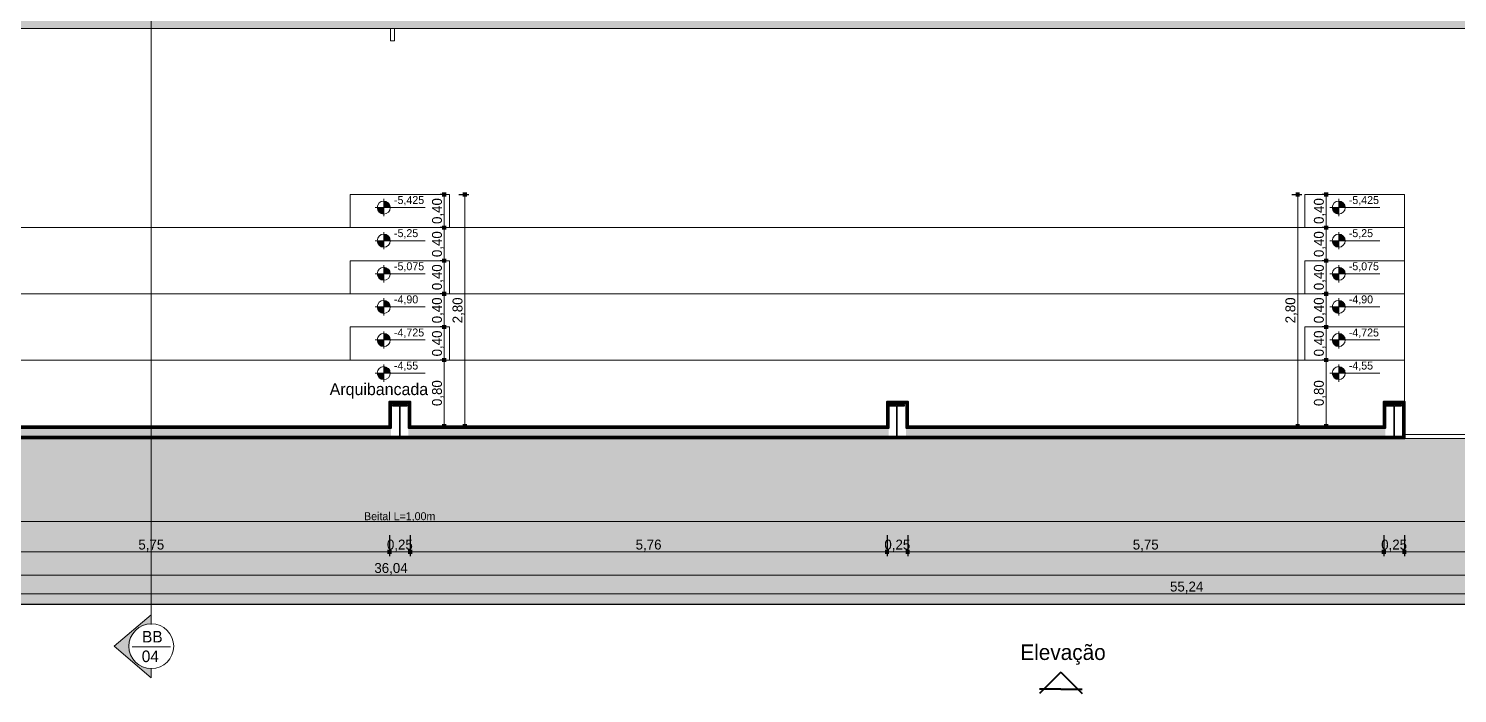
# Model space of a CAD drawing. Header units: millimetres. Extents: x 3006 to 6000, y 1661 to 3774.
# Drawn here: x 3731.64 to 3748.89, y 1856.98 to 1865.01 of the extents above; entities that cross this region are included whole.
import ezdxf

# ---------------------------------------------------------------- set-up
doc = ezdxf.new("R2010")
doc.units = ezdxf.units.MM
doc.header["$LTSCALE"] = 10
doc.linetypes.add('ACAD_ISO03W100', pattern=[30, 12, -18])
for name, color, linetype, lineweight in [('.10', 200, 'Continuous', 9), ('.10 ultra fina', 240, 'Continuous', 5), ('.15', 150, 'Continuous', 15), ('.20', 130, 'Continuous', 20), ('.25', 70, 'Continuous', 25), ('.40', 20, 'Continuous', 40), ('.40 Interno parede', 27, 'Continuous', 40), ('COTAS', 230, 'Continuous', 15), ('MARCAÇÕES', 230, 'Continuous', 15)]:
    doc.layers.add(name, color=color, linetype=linetype, lineweight=lineweight)
doc.layers.add('.20 hachura', color=185, linetype='Continuous')
doc.layers.add('Escrita', color=34, linetype='Continuous')
doc.styles.add('Texto Wilian', font='himalaya.ttf')
doc.dimstyles.new('Cota 1-75 Exter WMJ', dxfattribs={"dimtxt": 0.12, "dimasz": 0.05, "dimexe": 0.05, "dimexo": 0.1, "dimgap": 0.002, "dimtad": 1, "dimzin": 1, "dimtxsty": 'Texto Wilian', "dimblk": 'BOXFILLED', "dimcen": 2.5, "dimclrd": 230, "dimclre": 230, "dimclrt": 104, "dimazin": 0, "dimtfac": 1, "dimtix": 1, "dimtmove": 0, "dimatfit": 3, "dimfxl": 0.3, "dimfxlon": 1, "dimlwd": 20, "dimarcsym": 1})

# ---------------------------------------------------------------- blocks, each defined once
blk = doc.blocks.new('_BoxFilled')
at = {"color": 0, "linetype": 'ByBlock', "lineweight": -2}
blk.add_line((-0.5, 0), (-1, 0), dxfattribs=at)
at = {"color": 0, "linetype": 'ByBlock'}
blk.add_solid([(-0.5, 0.5), (0.5, 0.5), (-0.5, -0.5), (0.5, -0.5)], dxfattribs=at)
blk = doc.blocks.new('*D301')
at = {"layer": 'COTAS', "color": 230, "lineweight": -2, "transparency": 16777216}
for p, q in [((3717.996, 1858.483), (3717.996, 1858.133)), ((3773.238, 1858.483), (3773.238, 1858.133))]:
    blk.add_line(p, q, dxfattribs=at)
at = {"layer": 'COTAS', "color": 230, "linetype": 'Continuous', "lineweight": 20, "transparency": 16777216}
blk.add_line((3773.188, 1858.183), (3718.046, 1858.183), dxfattribs=at)
at = {"layer": 'Defpoints', "color": 0, "transparency": 16777216}
for p in [(3773.238, 1868.813), (3717.996, 1859.608), (3717.996, 1858.183)]:
    blk.add_point(p, dxfattribs=at)
at = {"layer": 'COTAS', "color": 230, "lineweight": 20, "transparency": 16777216, "xscale": 0.05, "yscale": 0.05, "zscale": 0.05, "rotation": 180}
blk.add_blockref('_BoxFilled', (3717.996, 1858.183), dxfattribs=at)
at = {"layer": 'COTAS', "color": 230, "lineweight": 20, "transparency": 16777216, "xscale": 0.05, "yscale": 0.05, "zscale": 0.05}
blk.add_blockref('_BoxFilled', (3773.238, 1858.183), dxfattribs=at)
at = {"layer": 'COTAS', "color": 104, "transparency": 16777216, "insert": (3745.617, 1858.26), "char_height": 0.12, "attachment_point": 5, "style": 'Texto Wilian'}
blk.add_mtext('55,24', dxfattribs=at)
blk = doc.blocks.new('ststrsrtsrt')
at = {"layer": '.10 ultra fina', "color": 240, "lineweight": 5}
for p, q in [((3719.346, 1899.232), (3747.446, 1899.232)), ((3733.371, 1899.232), (3719.346, 1899.232)), ((3733.371, 1899.082), (3733.371, 1899.232)), ((3733.421, 1899.082), (3733.421, 1899.232)), ((3747.446, 1899.232), (3733.421, 1899.232)), ((3733.421, 1899.082), (3733.371, 1899.082))]:
    blk.add_line(p, q, dxfattribs=at)
blk = doc.blocks.new('srerrrrr')
at = {"layer": '.25', "lineweight": 25, "true_color": 0xa1a687}
h = blk.add_hatch(color=253, dxfattribs=at)
h.dxf.hatch_style = 1
h.paths.add_polyline_path([(3710.288, 1918.25), (3710.109, 1918.25), (3710.109, 1918.236), (3710.194, 1918.236), (3710.194, 1917.855), (3710.109, 1917.855), (3710.109, 1917.84), (3710.288, 1917.84), (3710.288, 1917.855), (3710.203, 1917.855), (3710.203, 1918.236), (3710.288, 1918.236)])
at = {"layer": '.25', "color": 253, "lineweight": 25, "true_color": 0xa1a687}
for p, q in [((3710.109, 1918.236), (3710.109, 1918.25)), ((3710.109, 1918.25), (3710.288, 1918.25)), ((3710.194, 1918.236), (3710.109, 1918.236)), ((3710.194, 1917.855), (3710.194, 1918.236)), ((3710.288, 1918.236), (3710.203, 1918.236)), ((3710.203, 1918.236), (3710.203, 1917.855)), ((3710.288, 1918.25), (3710.288, 1918.236)), ((3710.109, 1917.84), (3710.109, 1917.855)), ((3710.109, 1917.855), (3710.194, 1917.855)), ((3710.288, 1917.84), (3710.109, 1917.84)), ((3710.203, 1917.855), (3710.288, 1917.855)), ((3710.288, 1917.855), (3710.288, 1917.84))]:
    blk.add_line(p, q, dxfattribs=at)
blk = doc.blocks.new('*D408')
at = {"layer": 'COTAS', "color": 230, "lineweight": -2, "transparency": 16777216}
for p, q in [((3748.245, 1858.89), (3748.245, 1858.64)), ((3754.031, 1858.89), (3754.031, 1858.64))]:
    blk.add_line(p, q, dxfattribs=at)
at = {"layer": 'COTAS', "color": 230, "lineweight": 20, "transparency": 16777216}
blk.add_line((3753.981, 1858.69), (3748.295, 1858.69), dxfattribs=at)
at = {"layer": 'Defpoints', "color": 0, "transparency": 16777216}
for p in [(3748.245, 1859.908), (3754.031, 1859.608), (3748.245, 1858.69)]:
    blk.add_point(p, dxfattribs=at)
at = {"layer": 'COTAS', "color": 230, "lineweight": 20, "transparency": 16777216, "xscale": 0.05, "yscale": 0.05, "zscale": 0.05, "rotation": 180}
blk.add_blockref('_BoxFilled', (3748.245, 1858.69), dxfattribs=at)
at = {"layer": 'COTAS', "color": 230, "lineweight": 20, "transparency": 16777216, "xscale": 0.05, "yscale": 0.05, "zscale": 0.05}
blk.add_blockref('_BoxFilled', (3754.031, 1858.69), dxfattribs=at)
at = {"layer": 'COTAS', "color": 104, "transparency": 16777216, "insert": (3751.138, 1858.767), "char_height": 0.12, "attachment_point": 5, "style": 'Texto Wilian'}
blk.add_mtext('5,79', dxfattribs=at)
blk = doc.blocks.new('*D409')
at = {"layer": 'COTAS', "color": 230, "lineweight": -2, "transparency": 16777216}
for p, q in [((3747.996, 1858.89), (3747.996, 1858.64)), ((3748.245, 1858.89), (3748.245, 1858.64))]:
    blk.add_line(p, q, dxfattribs=at)
at = {"layer": 'COTAS', "color": 230, "lineweight": 20, "transparency": 16777216}
for p, q in [((3747.946, 1858.69), (3747.896, 1858.69)), ((3748.245, 1858.69), (3747.996, 1858.69)), ((3748.295, 1858.69), (3748.345, 1858.69))]:
    blk.add_line(p, q, dxfattribs=at)
at = {"layer": 'Defpoints', "color": 0, "transparency": 16777216}
for p in [(3747.996, 1860.058), (3748.245, 1859.908), (3747.996, 1858.69)]:
    blk.add_point(p, dxfattribs=at)
at = {"layer": 'COTAS', "color": 230, "lineweight": 20, "transparency": 16777216, "xscale": 0.05, "yscale": 0.05, "zscale": 0.05}
blk.add_blockref('_BoxFilled', (3747.996, 1858.69), dxfattribs=at)
at = {"layer": 'COTAS', "color": 230, "lineweight": 20, "transparency": 16777216, "xscale": 0.05, "yscale": 0.05, "zscale": 0.05, "rotation": 180}
blk.add_blockref('_BoxFilled', (3748.245, 1858.69), dxfattribs=at)
at = {"layer": 'COTAS', "color": 104, "transparency": 16777216, "insert": (3748.121, 1858.767), "char_height": 0.12, "attachment_point": 5, "style": 'Texto Wilian'}
blk.add_mtext('0,25', dxfattribs=at)
blk = doc.blocks.new('*D410')
at = {"layer": 'COTAS', "color": 230, "lineweight": -2, "transparency": 16777216}
for p, q in [((3742.25, 1858.89), (3742.25, 1858.64)), ((3747.996, 1858.89), (3747.996, 1858.64))]:
    blk.add_line(p, q, dxfattribs=at)
at = {"layer": 'COTAS', "color": 230, "lineweight": 20, "transparency": 16777216}
blk.add_line((3747.946, 1858.69), (3742.3, 1858.69), dxfattribs=at)
at = {"layer": 'Defpoints', "color": 0, "transparency": 16777216}
for p in [(3742.25, 1860.058), (3747.996, 1860.058), (3742.25, 1858.69)]:
    blk.add_point(p, dxfattribs=at)
at = {"layer": 'COTAS', "color": 230, "lineweight": 20, "transparency": 16777216, "xscale": 0.05, "yscale": 0.05, "zscale": 0.05, "rotation": 180}
blk.add_blockref('_BoxFilled', (3742.25, 1858.69), dxfattribs=at)
at = {"layer": 'COTAS', "color": 230, "lineweight": 20, "transparency": 16777216, "xscale": 0.05, "yscale": 0.05, "zscale": 0.05}
blk.add_blockref('_BoxFilled', (3747.996, 1858.69), dxfattribs=at)
at = {"layer": 'COTAS', "color": 104, "transparency": 16777216, "insert": (3745.123, 1858.767), "char_height": 0.12, "attachment_point": 5, "style": 'Texto Wilian'}
blk.add_mtext('5,75', dxfattribs=at)
blk = doc.blocks.new('*D411')
at = {"layer": 'COTAS', "color": 230, "lineweight": -2, "transparency": 16777216}
for p, q in [((3742.001, 1858.89), (3742.001, 1858.64)), ((3742.25, 1858.89), (3742.25, 1858.64))]:
    blk.add_line(p, q, dxfattribs=at)
at = {"layer": 'COTAS', "color": 230, "lineweight": 20, "transparency": 16777216}
for p, q in [((3741.951, 1858.69), (3741.901, 1858.69)), ((3742.25, 1858.69), (3742.001, 1858.69)), ((3742.3, 1858.69), (3742.35, 1858.69))]:
    blk.add_line(p, q, dxfattribs=at)
at = {"layer": 'Defpoints', "color": 0, "transparency": 16777216}
for p in [(3742.001, 1860.058), (3742.25, 1860.058), (3742.001, 1858.69)]:
    blk.add_point(p, dxfattribs=at)
at = {"layer": 'COTAS', "color": 230, "lineweight": 20, "transparency": 16777216, "xscale": 0.05, "yscale": 0.05, "zscale": 0.05}
blk.add_blockref('_BoxFilled', (3742.001, 1858.69), dxfattribs=at)
at = {"layer": 'COTAS', "color": 230, "lineweight": 20, "transparency": 16777216, "xscale": 0.05, "yscale": 0.05, "zscale": 0.05, "rotation": 180}
blk.add_blockref('_BoxFilled', (3742.25, 1858.69), dxfattribs=at)
at = {"layer": 'COTAS', "color": 104, "transparency": 16777216, "insert": (3742.125, 1858.767), "char_height": 0.12, "attachment_point": 5, "style": 'Texto Wilian'}
blk.add_mtext('0,25', dxfattribs=at)
blk = doc.blocks.new('*D412')
at = {"layer": 'COTAS', "color": 230, "lineweight": -2, "transparency": 16777216}
for p, q in [((3736.245, 1858.89), (3736.245, 1858.64)), ((3742.001, 1858.89), (3742.001, 1858.64))]:
    blk.add_line(p, q, dxfattribs=at)
at = {"layer": 'COTAS', "color": 230, "lineweight": 20, "transparency": 16777216}
blk.add_line((3741.951, 1858.69), (3736.295, 1858.69), dxfattribs=at)
at = {"layer": 'Defpoints', "color": 0, "transparency": 16777216}
for p in [(3736.245, 1860.058), (3742.001, 1860.058), (3736.245, 1858.69)]:
    blk.add_point(p, dxfattribs=at)
at = {"layer": 'COTAS', "color": 230, "lineweight": 20, "transparency": 16777216, "xscale": 0.05, "yscale": 0.05, "zscale": 0.05, "rotation": 180}
blk.add_blockref('_BoxFilled', (3736.245, 1858.69), dxfattribs=at)
at = {"layer": 'COTAS', "color": 230, "lineweight": 20, "transparency": 16777216, "xscale": 0.05, "yscale": 0.05, "zscale": 0.05}
blk.add_blockref('_BoxFilled', (3742.001, 1858.69), dxfattribs=at)
at = {"layer": 'COTAS', "color": 104, "transparency": 16777216, "insert": (3739.123, 1858.767), "char_height": 0.12, "attachment_point": 5, "style": 'Texto Wilian'}
blk.add_mtext('5,76', dxfattribs=at)
blk = doc.blocks.new('*D413')
at = {"layer": 'COTAS', "color": 230, "lineweight": -2, "transparency": 16777216}
for p, q in [((3735.996, 1858.89), (3735.996, 1858.64)), ((3736.245, 1858.89), (3736.245, 1858.64))]:
    blk.add_line(p, q, dxfattribs=at)
at = {"layer": 'COTAS', "color": 230, "lineweight": 20, "transparency": 16777216}
for p, q in [((3735.946, 1858.69), (3735.896, 1858.69)), ((3736.245, 1858.69), (3735.996, 1858.69)), ((3736.295, 1858.69), (3736.345, 1858.69))]:
    blk.add_line(p, q, dxfattribs=at)
at = {"layer": 'Defpoints', "color": 0, "transparency": 16777216}
for p in [(3735.996, 1860.058), (3736.245, 1860.058), (3735.996, 1858.69)]:
    blk.add_point(p, dxfattribs=at)
at = {"layer": 'COTAS', "color": 230, "lineweight": 20, "transparency": 16777216, "xscale": 0.05, "yscale": 0.05, "zscale": 0.05}
blk.add_blockref('_BoxFilled', (3735.996, 1858.69), dxfattribs=at)
at = {"layer": 'COTAS', "color": 230, "lineweight": 20, "transparency": 16777216, "xscale": 0.05, "yscale": 0.05, "zscale": 0.05, "rotation": 180}
blk.add_blockref('_BoxFilled', (3736.245, 1858.69), dxfattribs=at)
at = {"layer": 'COTAS', "color": 104, "transparency": 16777216, "insert": (3736.121, 1858.767), "char_height": 0.12, "attachment_point": 5, "style": 'Texto Wilian'}
blk.add_mtext('0,25', dxfattribs=at)
blk = doc.blocks.new('*D414')
at = {"layer": 'COTAS', "color": 230, "lineweight": -2, "transparency": 16777216}
for p, q in [((3730.245, 1858.89), (3730.245, 1858.64)), ((3735.996, 1858.89), (3735.996, 1858.64))]:
    blk.add_line(p, q, dxfattribs=at)
at = {"layer": 'COTAS', "color": 230, "lineweight": 20, "transparency": 16777216}
blk.add_line((3735.946, 1858.69), (3730.295, 1858.69), dxfattribs=at)
at = {"layer": 'Defpoints', "color": 0, "transparency": 16777216}
for p in [(3730.245, 1860.058), (3735.996, 1860.058), (3730.245, 1858.69)]:
    blk.add_point(p, dxfattribs=at)
at = {"layer": 'COTAS', "color": 230, "lineweight": 20, "transparency": 16777216, "xscale": 0.05, "yscale": 0.05, "zscale": 0.05, "rotation": 180}
blk.add_blockref('_BoxFilled', (3730.245, 1858.69), dxfattribs=at)
at = {"layer": 'COTAS', "color": 230, "lineweight": 20, "transparency": 16777216, "xscale": 0.05, "yscale": 0.05, "zscale": 0.05}
blk.add_blockref('_BoxFilled', (3735.996, 1858.69), dxfattribs=at)
at = {"layer": 'COTAS', "color": 104, "transparency": 16777216, "insert": (3733.121, 1858.767), "char_height": 0.12, "attachment_point": 5, "style": 'Texto Wilian'}
blk.add_mtext('5,75', dxfattribs=at)
blk = doc.blocks.new('*D420')
at = {"layer": 'COTAS', "color": 230, "lineweight": -2, "transparency": 16777216}
for p, q in [((3717.996, 1858.607), (3717.996, 1858.357)), ((3754.031, 1858.607), (3754.031, 1858.357))]:
    blk.add_line(p, q, dxfattribs=at)
at = {"layer": 'COTAS', "color": 230, "lineweight": 20, "transparency": 16777216}
blk.add_line((3753.981, 1858.407), (3718.046, 1858.407), dxfattribs=at)
at = {"layer": 'Defpoints', "color": 0, "transparency": 16777216}
for p in [(3717.996, 1859.608), (3754.031, 1859.608), (3717.996, 1858.407)]:
    blk.add_point(p, dxfattribs=at)
at = {"layer": 'COTAS', "color": 230, "lineweight": 20, "transparency": 16777216, "xscale": 0.05, "yscale": 0.05, "zscale": 0.05, "rotation": 180}
blk.add_blockref('_BoxFilled', (3717.996, 1858.407), dxfattribs=at)
at = {"layer": 'COTAS', "color": 230, "lineweight": 20, "transparency": 16777216, "xscale": 0.05, "yscale": 0.05, "zscale": 0.05}
blk.add_blockref('_BoxFilled', (3754.031, 1858.407), dxfattribs=at)
at = {"layer": 'COTAS', "color": 104, "transparency": 16777216, "insert": (3736.014, 1858.484), "char_height": 0.12, "attachment_point": 5, "style": 'Texto Wilian'}
blk.add_mtext('36,04', dxfattribs=at)
blk = doc.blocks.new('*D433')
at = {"layer": 'COTAS', "color": 230, "lineweight": -2, "transparency": 16777216}
for p, q in [((3736.656, 1863.008), (3736.606, 1863.008)), ((3736.656, 1862.608), (3736.606, 1862.608))]:
    blk.add_line(p, q, dxfattribs=at)
at = {"layer": 'COTAS', "color": 230, "lineweight": 20, "transparency": 16777216}
blk.add_line((3736.656, 1862.958), (3736.656, 1862.658), dxfattribs=at)
at = {"layer": 'Defpoints', "color": 0, "transparency": 16777216}
for p in [(3736.734, 1863.008), (3736.656, 1862.608), (3736.734, 1862.608)]:
    blk.add_point(p, dxfattribs=at)
at = {"layer": 'COTAS', "color": 230, "lineweight": 20, "transparency": 16777216, "xscale": 0.05, "yscale": 0.05, "zscale": 0.05}
for p, rotation in [((3736.656, 1863.008), 90), ((3736.656, 1862.608), 270)]:
    blk.add_blockref('_BoxFilled', p, dxfattribs=dict(at, rotation=rotation))
at = {"layer": 'COTAS', "color": 104, "transparency": 16777216, "insert": (3736.58, 1862.808), "char_height": 0.12, "attachment_point": 5, "rotation": 90, "style": 'Texto Wilian'}
blk.add_mtext('0,40', dxfattribs=at)
blk = doc.blocks.new('*D434')
at = {"layer": 'COTAS', "color": 230, "lineweight": -2, "transparency": 16777216}
for p, q in [((3736.656, 1862.608), (3736.606, 1862.608)), ((3736.656, 1862.208), (3736.606, 1862.208))]:
    blk.add_line(p, q, dxfattribs=at)
at = {"layer": 'COTAS', "color": 230, "lineweight": 20, "transparency": 16777216}
blk.add_line((3736.656, 1862.558), (3736.656, 1862.258), dxfattribs=at)
at = {"layer": 'Defpoints', "color": 0, "transparency": 16777216}
for p in [(3736.734, 1862.608), (3736.656, 1862.208), (3736.734, 1862.208)]:
    blk.add_point(p, dxfattribs=at)
at = {"layer": 'COTAS', "color": 230, "lineweight": 20, "transparency": 16777216, "xscale": 0.05, "yscale": 0.05, "zscale": 0.05}
for p, rotation in [((3736.656, 1862.608), 90), ((3736.656, 1862.208), 270)]:
    blk.add_blockref('_BoxFilled', p, dxfattribs=dict(at, rotation=rotation))
at = {"layer": 'COTAS', "color": 104, "transparency": 16777216, "insert": (3736.58, 1862.408), "char_height": 0.12, "attachment_point": 5, "rotation": 90, "style": 'Texto Wilian'}
blk.add_mtext('0,40', dxfattribs=at)
blk = doc.blocks.new('*D435')
at = {"layer": 'COTAS', "color": 230, "lineweight": -2, "transparency": 16777216}
for p, q in [((3736.656, 1862.208), (3736.606, 1862.208)), ((3736.656, 1861.808), (3736.606, 1861.808))]:
    blk.add_line(p, q, dxfattribs=at)
at = {"layer": 'COTAS', "color": 230, "lineweight": 20, "transparency": 16777216}
blk.add_line((3736.656, 1862.158), (3736.656, 1861.858), dxfattribs=at)
at = {"layer": 'Defpoints', "color": 0, "transparency": 16777216}
for p in [(3736.734, 1862.208), (3736.656, 1861.808), (3736.734, 1861.808)]:
    blk.add_point(p, dxfattribs=at)
at = {"layer": 'COTAS', "color": 230, "lineweight": 20, "transparency": 16777216, "xscale": 0.05, "yscale": 0.05, "zscale": 0.05}
for p, rotation in [((3736.656, 1862.208), 90), ((3736.656, 1861.808), 270)]:
    blk.add_blockref('_BoxFilled', p, dxfattribs=dict(at, rotation=rotation))
at = {"layer": 'COTAS', "color": 104, "transparency": 16777216, "insert": (3736.58, 1862.008), "char_height": 0.12, "attachment_point": 5, "rotation": 90, "style": 'Texto Wilian'}
blk.add_mtext('0,40', dxfattribs=at)
blk = doc.blocks.new('*D436')
at = {"layer": 'COTAS', "color": 230, "lineweight": -2, "transparency": 16777216}
for p, q in [((3736.656, 1861.808), (3736.606, 1861.808)), ((3736.656, 1861.408), (3736.606, 1861.408))]:
    blk.add_line(p, q, dxfattribs=at)
at = {"layer": 'COTAS', "color": 230, "lineweight": 20, "transparency": 16777216}
blk.add_line((3736.656, 1861.758), (3736.656, 1861.458), dxfattribs=at)
at = {"layer": 'Defpoints', "color": 0, "transparency": 16777216}
for p in [(3736.734, 1861.808), (3736.656, 1861.408), (3736.734, 1861.408)]:
    blk.add_point(p, dxfattribs=at)
at = {"layer": 'COTAS', "color": 230, "lineweight": 20, "transparency": 16777216, "xscale": 0.05, "yscale": 0.05, "zscale": 0.05}
for p, rotation in [((3736.656, 1861.808), 90), ((3736.656, 1861.408), 270)]:
    blk.add_blockref('_BoxFilled', p, dxfattribs=dict(at, rotation=rotation))
at = {"layer": 'COTAS', "color": 104, "transparency": 16777216, "insert": (3736.58, 1861.608), "char_height": 0.12, "attachment_point": 5, "rotation": 90, "style": 'Texto Wilian'}
blk.add_mtext('0,40', dxfattribs=at)
blk = doc.blocks.new('*D437')
at = {"layer": 'COTAS', "color": 230, "lineweight": -2, "transparency": 16777216}
for p, q in [((3736.656, 1861.408), (3736.606, 1861.408)), ((3736.656, 1861.008), (3736.606, 1861.008))]:
    blk.add_line(p, q, dxfattribs=at)
at = {"layer": 'COTAS', "color": 230, "lineweight": 20, "transparency": 16777216}
blk.add_line((3736.656, 1861.358), (3736.656, 1861.058), dxfattribs=at)
at = {"layer": 'Defpoints', "color": 0, "transparency": 16777216}
for p in [(3736.734, 1861.408), (3736.656, 1861.008), (3736.734, 1861.008)]:
    blk.add_point(p, dxfattribs=at)
at = {"layer": 'COTAS', "color": 230, "lineweight": 20, "transparency": 16777216, "xscale": 0.05, "yscale": 0.05, "zscale": 0.05}
for p, rotation in [((3736.656, 1861.408), 90), ((3736.656, 1861.008), 270)]:
    blk.add_blockref('_BoxFilled', p, dxfattribs=dict(at, rotation=rotation))
at = {"layer": 'COTAS', "color": 104, "transparency": 16777216, "insert": (3736.58, 1861.208), "char_height": 0.12, "attachment_point": 5, "rotation": 90, "style": 'Texto Wilian'}
blk.add_mtext('0,40', dxfattribs=at)
blk = doc.blocks.new('*D438')
at = {"layer": 'COTAS', "color": 230, "lineweight": -2, "transparency": 16777216}
for p, q in [((3736.656, 1861.008), (3736.606, 1861.008)), ((3736.656, 1860.208), (3736.706, 1860.208))]:
    blk.add_line(p, q, dxfattribs=at)
at = {"layer": 'COTAS', "color": 230, "lineweight": 20, "transparency": 16777216}
blk.add_line((3736.656, 1860.958), (3736.656, 1860.258), dxfattribs=at)
at = {"layer": 'Defpoints', "color": 0, "transparency": 16777216}
for p in [(3736.734, 1861.008), (3736.656, 1860.208), (3736.656, 1860.208)]:
    blk.add_point(p, dxfattribs=at)
at = {"layer": 'COTAS', "color": 230, "lineweight": 20, "transparency": 16777216, "xscale": 0.05, "yscale": 0.05, "zscale": 0.05}
for p, rotation in [((3736.656, 1861.008), 90), ((3736.656, 1860.208), 270)]:
    blk.add_blockref('_BoxFilled', p, dxfattribs=dict(at, rotation=rotation))
at = {"layer": 'COTAS', "color": 104, "transparency": 16777216, "insert": (3736.58, 1860.608), "char_height": 0.12, "attachment_point": 5, "rotation": 90, "style": 'Texto Wilian'}
blk.add_mtext('0,80', dxfattribs=at)
blk = doc.blocks.new('*D432')
at = {"layer": 'COTAS', "color": 230, "lineweight": -2, "transparency": 16777216}
for p, q in [((3736.834, 1863.008), (3736.955, 1863.008)), ((3736.834, 1860.208), (3736.955, 1860.208))]:
    blk.add_line(p, q, dxfattribs=at)
at = {"layer": 'COTAS', "color": 230, "lineweight": 20, "transparency": 16777216}
blk.add_line((3736.905, 1862.958), (3736.905, 1860.258), dxfattribs=at)
at = {"layer": 'Defpoints', "color": 0, "transparency": 16777216}
for p in [(3736.734, 1863.008), (3736.734, 1860.208), (3736.905, 1860.208)]:
    blk.add_point(p, dxfattribs=at)
at = {"layer": 'COTAS', "color": 230, "lineweight": 20, "transparency": 16777216, "xscale": 0.05, "yscale": 0.05, "zscale": 0.05}
for p, rotation in [((3736.905, 1863.008), 90), ((3736.905, 1860.208), 270)]:
    blk.add_blockref('_BoxFilled', p, dxfattribs=dict(at, rotation=rotation))
at = {"layer": 'COTAS', "color": 104, "transparency": 16777216, "insert": (3736.828, 1861.608), "char_height": 0.12, "attachment_point": 5, "rotation": 90, "style": 'Texto Wilian'}
blk.add_mtext('2,80', dxfattribs=at)
blk = doc.blocks.new('*D440')
at = {"layer": 'COTAS', "color": 230, "lineweight": -2, "transparency": 16777216}
for p, q in [((3747.301, 1863.008), (3747.251, 1863.008)), ((3747.301, 1862.608), (3747.251, 1862.608))]:
    blk.add_line(p, q, dxfattribs=at)
at = {"layer": 'COTAS', "color": 230, "lineweight": 20, "transparency": 16777216}
blk.add_line((3747.301, 1862.958), (3747.301, 1862.658), dxfattribs=at)
at = {"layer": 'Defpoints', "color": 0, "transparency": 16777216}
for p in [(3747.378, 1863.008), (3747.301, 1862.608), (3747.378, 1862.608)]:
    blk.add_point(p, dxfattribs=at)
at = {"layer": 'COTAS', "color": 230, "lineweight": 20, "transparency": 16777216, "xscale": 0.05, "yscale": 0.05, "zscale": 0.05}
for p, rotation in [((3747.301, 1863.008), 90), ((3747.301, 1862.608), 270)]:
    blk.add_blockref('_BoxFilled', p, dxfattribs=dict(at, rotation=rotation))
at = {"layer": 'COTAS', "color": 104, "transparency": 16777216, "insert": (3747.224, 1862.808), "char_height": 0.12, "attachment_point": 5, "rotation": 90, "style": 'Texto Wilian'}
blk.add_mtext('0,40', dxfattribs=at)
blk = doc.blocks.new('*D441')
at = {"layer": 'COTAS', "color": 230, "lineweight": -2, "transparency": 16777216}
for p, q in [((3747.301, 1862.608), (3747.251, 1862.608)), ((3747.301, 1862.208), (3747.251, 1862.208))]:
    blk.add_line(p, q, dxfattribs=at)
at = {"layer": 'COTAS', "color": 230, "lineweight": 20, "transparency": 16777216}
blk.add_line((3747.301, 1862.558), (3747.301, 1862.258), dxfattribs=at)
at = {"layer": 'Defpoints', "color": 0, "transparency": 16777216}
for p in [(3747.378, 1862.608), (3747.301, 1862.208), (3747.378, 1862.208)]:
    blk.add_point(p, dxfattribs=at)
at = {"layer": 'COTAS', "color": 230, "lineweight": 20, "transparency": 16777216, "xscale": 0.05, "yscale": 0.05, "zscale": 0.05}
for p, rotation in [((3747.301, 1862.608), 90), ((3747.301, 1862.208), 270)]:
    blk.add_blockref('_BoxFilled', p, dxfattribs=dict(at, rotation=rotation))
at = {"layer": 'COTAS', "color": 104, "transparency": 16777216, "insert": (3747.224, 1862.408), "char_height": 0.12, "attachment_point": 5, "rotation": 90, "style": 'Texto Wilian'}
blk.add_mtext('0,40', dxfattribs=at)
blk = doc.blocks.new('*D442')
at = {"layer": 'COTAS', "color": 230, "lineweight": -2, "transparency": 16777216}
for p, q in [((3747.301, 1862.208), (3747.251, 1862.208)), ((3747.301, 1861.808), (3747.251, 1861.808))]:
    blk.add_line(p, q, dxfattribs=at)
at = {"layer": 'COTAS', "color": 230, "lineweight": 20, "transparency": 16777216}
blk.add_line((3747.301, 1862.158), (3747.301, 1861.858), dxfattribs=at)
at = {"layer": 'Defpoints', "color": 0, "transparency": 16777216}
for p in [(3747.378, 1862.208), (3747.301, 1861.808), (3747.378, 1861.808)]:
    blk.add_point(p, dxfattribs=at)
at = {"layer": 'COTAS', "color": 230, "lineweight": 20, "transparency": 16777216, "xscale": 0.05, "yscale": 0.05, "zscale": 0.05}
for p, rotation in [((3747.301, 1862.208), 90), ((3747.301, 1861.808), 270)]:
    blk.add_blockref('_BoxFilled', p, dxfattribs=dict(at, rotation=rotation))
at = {"layer": 'COTAS', "color": 104, "transparency": 16777216, "insert": (3747.224, 1862.008), "char_height": 0.12, "attachment_point": 5, "rotation": 90, "style": 'Texto Wilian'}
blk.add_mtext('0,40', dxfattribs=at)
blk = doc.blocks.new('*D443')
at = {"layer": 'COTAS', "color": 230, "lineweight": -2, "transparency": 16777216}
for p, q in [((3747.301, 1861.808), (3747.251, 1861.808)), ((3747.301, 1861.408), (3747.251, 1861.408))]:
    blk.add_line(p, q, dxfattribs=at)
at = {"layer": 'COTAS', "color": 230, "lineweight": 20, "transparency": 16777216}
blk.add_line((3747.301, 1861.758), (3747.301, 1861.458), dxfattribs=at)
at = {"layer": 'Defpoints', "color": 0, "transparency": 16777216}
for p in [(3747.378, 1861.808), (3747.301, 1861.408), (3747.378, 1861.408)]:
    blk.add_point(p, dxfattribs=at)
at = {"layer": 'COTAS', "color": 230, "lineweight": 20, "transparency": 16777216, "xscale": 0.05, "yscale": 0.05, "zscale": 0.05}
for p, rotation in [((3747.301, 1861.808), 90), ((3747.301, 1861.408), 270)]:
    blk.add_blockref('_BoxFilled', p, dxfattribs=dict(at, rotation=rotation))
at = {"layer": 'COTAS', "color": 104, "transparency": 16777216, "insert": (3747.224, 1861.608), "char_height": 0.12, "attachment_point": 5, "rotation": 90, "style": 'Texto Wilian'}
blk.add_mtext('0,40', dxfattribs=at)
blk = doc.blocks.new('*D444')
at = {"layer": 'COTAS', "color": 230, "lineweight": -2, "transparency": 16777216}
for p, q in [((3747.301, 1861.408), (3747.251, 1861.408)), ((3747.301, 1861.008), (3747.251, 1861.008))]:
    blk.add_line(p, q, dxfattribs=at)
at = {"layer": 'COTAS', "color": 230, "lineweight": 20, "transparency": 16777216}
blk.add_line((3747.301, 1861.358), (3747.301, 1861.058), dxfattribs=at)
at = {"layer": 'Defpoints', "color": 0, "transparency": 16777216}
for p in [(3747.378, 1861.408), (3747.301, 1861.008), (3747.378, 1861.008)]:
    blk.add_point(p, dxfattribs=at)
at = {"layer": 'COTAS', "color": 230, "lineweight": 20, "transparency": 16777216, "xscale": 0.05, "yscale": 0.05, "zscale": 0.05}
for p, rotation in [((3747.301, 1861.408), 90), ((3747.301, 1861.008), 270)]:
    blk.add_blockref('_BoxFilled', p, dxfattribs=dict(at, rotation=rotation))
at = {"layer": 'COTAS', "color": 104, "transparency": 16777216, "insert": (3747.224, 1861.208), "char_height": 0.12, "attachment_point": 5, "rotation": 90, "style": 'Texto Wilian'}
blk.add_mtext('0,40', dxfattribs=at)
blk = doc.blocks.new('*D445')
at = {"layer": 'COTAS', "color": 230, "lineweight": -2, "transparency": 16777216}
for p, q in [((3747.301, 1861.008), (3747.251, 1861.008)), ((3747.301, 1860.208), (3747.351, 1860.208))]:
    blk.add_line(p, q, dxfattribs=at)
at = {"layer": 'COTAS', "color": 230, "lineweight": 20, "transparency": 16777216}
blk.add_line((3747.301, 1860.958), (3747.301, 1860.258), dxfattribs=at)
at = {"layer": 'Defpoints', "color": 0, "transparency": 16777216}
for p in [(3747.378, 1861.008), (3747.301, 1860.208), (3747.301, 1860.208)]:
    blk.add_point(p, dxfattribs=at)
at = {"layer": 'COTAS', "color": 230, "lineweight": 20, "transparency": 16777216, "xscale": 0.05, "yscale": 0.05, "zscale": 0.05}
for p, rotation in [((3747.301, 1861.008), 90), ((3747.301, 1860.208), 270)]:
    blk.add_blockref('_BoxFilled', p, dxfattribs=dict(at, rotation=rotation))
at = {"layer": 'COTAS', "color": 104, "transparency": 16777216, "insert": (3747.224, 1860.608), "char_height": 0.12, "attachment_point": 5, "rotation": 90, "style": 'Texto Wilian'}
blk.add_mtext('0,80', dxfattribs=at)
blk = doc.blocks.new('*D439')
at = {"layer": 'COTAS', "color": 230, "lineweight": -2, "transparency": 16777216}
for p, q in [((3746.886, 1863.008), (3747.007, 1863.008)), ((3746.886, 1860.208), (3747.007, 1860.208))]:
    blk.add_line(p, q, dxfattribs=at)
at = {"layer": 'COTAS', "color": 230, "lineweight": 20, "transparency": 16777216}
blk.add_line((3746.957, 1862.958), (3746.957, 1860.258), dxfattribs=at)
at = {"layer": 'Defpoints', "color": 0, "transparency": 16777216}
for p in [(3746.786, 1863.008), (3746.786, 1860.208), (3746.957, 1860.208)]:
    blk.add_point(p, dxfattribs=at)
at = {"layer": 'COTAS', "color": 230, "lineweight": 20, "transparency": 16777216, "xscale": 0.05, "yscale": 0.05, "zscale": 0.05}
for p, rotation in [((3746.957, 1863.008), 90), ((3746.957, 1860.208), 270)]:
    blk.add_blockref('_BoxFilled', p, dxfattribs=dict(at, rotation=rotation))
at = {"layer": 'COTAS', "color": 104, "transparency": 16777216, "insert": (3746.88, 1861.608), "char_height": 0.12, "attachment_point": 5, "rotation": 90, "style": 'Texto Wilian'}
blk.add_mtext('2,80', dxfattribs=at)

msp = doc.modelspace()

# ---------------------------------------------------------------- hatches: boundary and pattern name
at = {"layer": '.10', "lineweight": 9}
h = msp.add_hatch(color=200, dxfattribs=at)
h.dxf.hatch_style = 1
h.paths.add_polyline_path([(3733.121, 1857.813), (3733.121, 1857.93), (3732.674, 1857.55), (3733.121, 1857.169), (3733.121, 1857.286, -1)])
at = {"layer": '.20 hachura'}
h = msp.add_hatch(dxfattribs=at)
h.set_pattern_fill('AR-HBONE', color=185, scale=0.001)
edge = h.paths.add_edge_path()
edge.add_line((3773.088, 1869.683), (3771.507, 1869.683))
edge.add_arc((3758.223, 1873.958), 13.955, 329.1283, 342.159, ccw=False)
edge.add_line((3770.201, 1866.798), (3770.201, 1865.298))
edge.add_line((3770.201, 1865.298), (3767.105, 1865.298))
edge.add_line((3767.105, 1865.298), (3767.105, 1860.058))
edge.add_line((3767.105, 1860.058), (3755.71, 1860.058))
edge.add_line((3755.71, 1860.058), (3755.71, 1859.458))
edge.add_line((3755.71, 1859.458), (3754.21, 1859.458))
edge.add_line((3754.21, 1859.458), (3754.21, 1860.058))
edge.add_line((3754.21, 1860.058), (3752.138, 1860.058))
edge.add_line((3752.138, 1860.058), (3752.138, 1859.458))
edge.add_line((3752.138, 1859.458), (3750.138, 1859.458))
edge.add_line((3750.138, 1859.458), (3750.138, 1860.058))
edge.add_line((3750.138, 1860.058), (3727.433, 1860.058))
edge.add_line((3727.433, 1860.058), (3727.443, 1859.058))
edge.add_line((3727.443, 1859.058), (3720.188, 1859.058))
edge.add_line((3720.188, 1859.058), (3720.188, 1860.058))
edge.add_line((3720.188, 1860.058), (3717.996, 1860.058))
edge.add_line((3717.996, 1860.058), (3717.996, 1872.563))
edge.add_line((3717.996, 1872.563), (3715.996, 1872.539))
edge.add_line((3715.996, 1872.539), (3715.996, 1858.058))
edge.add_line((3715.996, 1858.058), (3769.105, 1858.058))
edge.add_line((3769.105, 1858.058), (3769.105, 1860.481))
edge.add_arc((3761.305, 1872.563), 14.381, 302.8462, 374.3372)
edge.add_arc((3761.305, 1872.563), 14.381, 14.3372, 57.1538)
edge.add_line((3769.105, 1884.645), (3769.105, 1887.068))
edge.add_line((3769.105, 1887.068), (3715.996, 1887.068))
edge.add_line((3715.996, 1887.068), (3715.996, 1872.539))
edge.add_line((3715.996, 1872.539), (3717.996, 1872.563))
edge.add_line((3717.996, 1872.563), (3717.996, 1885.068))
edge.add_line((3717.996, 1885.068), (3720.188, 1885.068))
edge.add_line((3720.188, 1885.068), (3720.188, 1886.068))
edge.add_line((3720.188, 1886.068), (3728.638, 1886.068))
edge.add_line((3728.638, 1886.068), (3728.638, 1885.068))
edge.add_line((3728.638, 1885.068), (3750.138, 1885.068))
edge.add_line((3750.138, 1885.068), (3750.138, 1885.668))
edge.add_line((3750.138, 1885.668), (3752.138, 1885.668))
edge.add_line((3752.138, 1885.668), (3752.138, 1885.068))
edge.add_line((3752.138, 1885.068), (3754.21, 1885.068))
edge.add_line((3754.21, 1885.068), (3754.21, 1885.668))
edge.add_line((3754.21, 1885.668), (3755.71, 1885.668))
edge.add_line((3755.71, 1885.668), (3755.71, 1885.068))
edge.add_line((3755.71, 1885.068), (3767.105, 1885.068))
edge.add_line((3767.105, 1885.068), (3767.105, 1879.828))
edge.add_line((3767.105, 1879.828), (3770.201, 1879.828))
edge.add_line((3770.201, 1879.828), (3770.201, 1878.328))
edge.add_arc((3758.542, 1871.312), 13.607, 17.6737, 31.0389, ccw=False)
edge.add_line((3771.507, 1875.443), (3773.088, 1875.443))
edge.add_line((3773.088, 1875.443), (3773.088, 1875.863))
edge.add_line((3773.088, 1875.863), (3773.238, 1875.863))
edge.add_line((3773.238, 1875.863), (3773.238, 1869.263))
edge.add_line((3773.238, 1869.263), (3773.088, 1869.263))
edge.add_line((3773.088, 1869.263), (3773.088, 1869.683))
at = {"layer": '.20 hachura', "true_color": 0xddb3d4, "transparency": 33554534}
h = msp.add_hatch(color=254, dxfattribs=at)
h.dxf.hatch_style = 1
h.paths.add_polyline_path([(3721.981, 1880.113), (3750.081, 1880.113), (3750.081, 1865.013), (3721.981, 1865.013)])
at = {"layer": '.20 hachura'}
h = msp.add_hatch(color=185, dxfattribs=at)
h.dxf.hatch_style = 1
h.paths.add_polyline_path([(3742.23, 1860.078), (3742.23, 1860.188), (3748.016, 1860.188), (3748.016, 1860.078)])
h.paths.add_polyline_path([(3736.225, 1860.078), (3736.225, 1860.188), (3742.021, 1860.188), (3742.021, 1860.078)])
h.paths.add_polyline_path([(3730.225, 1860.078), (3730.225, 1860.188), (3736.016, 1860.188), (3736.016, 1860.078)])
h.paths.add_polyline_path([(3724.225, 1860.078), (3724.225, 1860.188), (3730.016, 1860.188), (3730.016, 1860.078)])
at = {"layer": 'MARCAÇÕES'}
h = msp.add_hatch(color=256, dxfattribs=at)
h.paths.add_polyline_path([(3735.927, 1862.772, -0.414214), (3735.849, 1862.85), (3735.927, 1862.85)])
h.paths.add_polyline_path([(3736.006, 1862.85), (3735.927, 1862.85), (3735.927, 1862.929, -0.414214)])
h = msp.add_hatch(color=256, dxfattribs=at)
h.paths.add_polyline_path([(3747.452, 1862.772, -0.414214), (3747.373, 1862.85), (3747.452, 1862.85)])
h.paths.add_polyline_path([(3747.531, 1862.85), (3747.452, 1862.85), (3747.452, 1862.929, -0.414214)])
h = msp.add_hatch(color=256, dxfattribs=at)
h.paths.add_polyline_path([(3735.927, 1862.372, -0.414214), (3735.849, 1862.45), (3735.927, 1862.45)])
h.paths.add_polyline_path([(3736.006, 1862.45), (3735.927, 1862.45), (3735.927, 1862.529, -0.414214)])
h = msp.add_hatch(color=256, dxfattribs=at)
h.paths.add_polyline_path([(3747.452, 1862.372, -0.414214), (3747.373, 1862.45), (3747.452, 1862.45)])
h.paths.add_polyline_path([(3747.531, 1862.45), (3747.452, 1862.45), (3747.452, 1862.529, -0.414214)])
h = msp.add_hatch(color=256, dxfattribs=at)
h.paths.add_polyline_path([(3735.927, 1861.972, -0.414214), (3735.849, 1862.05), (3735.927, 1862.05)])
h.paths.add_polyline_path([(3736.006, 1862.05), (3735.927, 1862.05), (3735.927, 1862.129, -0.414214)])
h = msp.add_hatch(color=256, dxfattribs=at)
h.paths.add_polyline_path([(3747.452, 1861.972, -0.414214), (3747.373, 1862.05), (3747.452, 1862.05)])
h.paths.add_polyline_path([(3747.531, 1862.05), (3747.452, 1862.05), (3747.452, 1862.129, -0.414214)])
h = msp.add_hatch(color=256, dxfattribs=at)
h.paths.add_polyline_path([(3735.927, 1861.572, -0.414214), (3735.849, 1861.65), (3735.927, 1861.65)])
h.paths.add_polyline_path([(3736.006, 1861.65), (3735.927, 1861.65), (3735.927, 1861.729, -0.414214)])
h = msp.add_hatch(color=256, dxfattribs=at)
h.paths.add_polyline_path([(3747.452, 1861.572, -0.414214), (3747.373, 1861.65), (3747.452, 1861.65)])
h.paths.add_polyline_path([(3747.531, 1861.65), (3747.452, 1861.65), (3747.452, 1861.729, -0.414214)])
h = msp.add_hatch(color=256, dxfattribs=at)
h.paths.add_polyline_path([(3735.927, 1861.172, -0.414214), (3735.849, 1861.25), (3735.927, 1861.25)])
h.paths.add_polyline_path([(3736.006, 1861.25), (3735.927, 1861.25), (3735.927, 1861.329, -0.414214)])
h = msp.add_hatch(color=256, dxfattribs=at)
h.paths.add_polyline_path([(3747.452, 1861.172, -0.414214), (3747.373, 1861.25), (3747.452, 1861.25)])
h.paths.add_polyline_path([(3747.531, 1861.25), (3747.452, 1861.25), (3747.452, 1861.329, -0.414214)])
h = msp.add_hatch(color=256, dxfattribs=at)
h.paths.add_polyline_path([(3735.927, 1860.772, -0.414214), (3735.849, 1860.85), (3735.927, 1860.85)])
h.paths.add_polyline_path([(3736.006, 1860.85), (3735.927, 1860.85), (3735.927, 1860.929, -0.414214)])
h = msp.add_hatch(color=256, dxfattribs=at)
h.paths.add_polyline_path([(3747.452, 1860.772, -0.414214), (3747.373, 1860.85), (3747.452, 1860.85)])
h.paths.add_polyline_path([(3747.531, 1860.85), (3747.452, 1860.85), (3747.452, 1860.929, -0.414214)])

# ---------------------------------------------------------------- linework, layer by layer
at = {"layer": '.10', "color": 200, "linetype": 'ACAD_ISO03W100', "lineweight": 9, "ltscale": 0.1}
for p, q in [((3733.121, 1857.872), (3733.121, 1887.686)), ((3733.121, 1887.686), (3733.121, 1857.872))]:
    msp.add_line(p, q, dxfattribs=at)
at = {"layer": '.10'}
for p, q in [((3735.521, 1863.008), (3736.721, 1863.008)), ((3735.521, 1862.608), (3735.521, 1863.008)), ((3736.721, 1862.608), (3736.721, 1863.008)), ((3747.045, 1863.008), (3748.245, 1863.008)), ((3747.045, 1862.608), (3747.045, 1863.008)), ((3748.245, 1862.608), (3748.245, 1863.008)), ((3748.245, 1862.608), (3723.996, 1862.608)), ((3748.245, 1860.508), (3748.245, 1862.608)), ((3735.521, 1862.208), (3736.721, 1862.208)), ((3735.521, 1861.808), (3735.521, 1862.208)), ((3736.721, 1862.208), (3736.721, 1861.808)), ((3747.045, 1862.208), (3748.245, 1862.208)), ((3747.045, 1861.808), (3747.045, 1862.208)), ((3748.245, 1861.808), (3723.996, 1861.808)), ((3735.521, 1861.008), (3735.521, 1861.408)), ((3735.521, 1861.408), (3736.721, 1861.408)), ((3736.721, 1861.408), (3736.721, 1861.008)), ((3747.045, 1861.008), (3747.045, 1861.408)), ((3747.045, 1861.408), (3748.245, 1861.408)), ((3748.245, 1861.008), (3723.996, 1861.008))]:
    msp.add_line(p, q, dxfattribs=at)
at = {"layer": '.10', "color": 200, "lineweight": 9}
for p, q in [((3732.674, 1857.55), (3733.121, 1857.93)), ((3733.121, 1857.813), (3733.121, 1857.93)), ((3732.674, 1857.55), (3733.121, 1857.169)), ((3733.353, 1857.543), (3732.889, 1857.543)), ((3733.121, 1857.169), (3733.121, 1857.286))]:
    msp.add_line(p, q, dxfattribs=at)
msp.add_circle((3733.121, 1857.55), 0.271, dxfattribs=at)
at = {"layer": '.15', "color": 150, "lineweight": 15}
msp.add_lwpolyline([(3716.996, 1886.068), (3755.21, 1886.068), (3755.21, 1859.058), (3716.996, 1859.058)], close=True, dxfattribs=at)
at = {"layer": '.20', "color": 130, "lineweight": 20}
for p, q in [((3750.238, 1860.108), (3748.245, 1860.108)), ((3750.238, 1860.058), (3748.245, 1860.058))]:
    msp.add_line(p, q, dxfattribs=at)
at = {"layer": '.20 hachura', "color": 185}
msp.add_lwpolyline([(3715.996, 1887.068), (3715.996, 1872.563), (3715.996, 1858.058), (3769.105, 1858.058), (3769.105, 1860.481)], dxfattribs=at)
at = {"layer": '.40', "ltscale": 10}
for p, q in [((3744.097, 1857.238), (3743.839, 1856.979)), ((3744.097, 1857.238), (3744.356, 1856.979)), ((3744.097, 1857.031), (3743.839, 1857.031)), ((3744.097, 1857.031), (3744.356, 1857.031))]:
    msp.add_line(p, q, dxfattribs=at)
at = {"layer": '.40'}
msp.add_lwpolyline([(3730.245, 1860.208), (3735.996, 1860.208), (3735.996, 1860.508), (3736.121, 1860.508), (3736.245, 1860.508), (3736.245, 1860.208), (3742.001, 1860.208), (3742.001, 1860.508), (3742.125, 1860.508), (3742.25, 1860.508), (3742.25, 1860.208), (3747.996, 1860.208), (3747.996, 1860.508), (3748.121, 1860.508), (3748.245, 1860.508), (3748.245, 1860.208), (3748.245, 1860.058), (3723.996, 1860.058)], dxfattribs=at)
at = {"layer": '.40 Interno parede', "color": 27}
msp.add_lwpolyline([(3730.225, 1860.188), (3736.016, 1860.188), (3736.016, 1860.488), (3736.121, 1860.488), (3736.225, 1860.488), (3736.225, 1860.188), (3742.021, 1860.188), (3742.021, 1860.488), (3742.125, 1860.488), (3742.23, 1860.488), (3742.23, 1860.188), (3748.016, 1860.188), (3748.016, 1860.488), (3748.121, 1860.488), (3748.225, 1860.488), (3748.225, 1860.188), (3748.225, 1860.078), (3724.016, 1860.078)], dxfattribs=at)
at = {"layer": 'MARCAÇÕES'}
for p, q in [((3736.425, 1862.85), (3735.821, 1862.85)), ((3735.927, 1862.746), (3735.927, 1862.954)), ((3747.949, 1862.85), (3747.345, 1862.85)), ((3747.452, 1862.746), (3747.452, 1862.954)), ((3735.927, 1862.346), (3735.927, 1862.554)), ((3747.452, 1862.346), (3747.452, 1862.554)), ((3736.425, 1862.45), (3735.821, 1862.45)), ((3747.949, 1862.45), (3747.345, 1862.45)), ((3735.927, 1861.946), (3735.927, 1862.154)), ((3747.452, 1861.946), (3747.452, 1862.154)), ((3736.425, 1862.05), (3735.821, 1862.05)), ((3747.949, 1862.05), (3747.345, 1862.05)), ((3736.425, 1861.65), (3735.821, 1861.65)), ((3735.927, 1861.546), (3735.927, 1861.754)), ((3747.949, 1861.65), (3747.345, 1861.65)), ((3747.452, 1861.546), (3747.452, 1861.754)), ((3735.927, 1861.146), (3735.927, 1861.354)), ((3747.452, 1861.146), (3747.452, 1861.354)), ((3736.425, 1861.25), (3735.821, 1861.25)), ((3747.949, 1861.25), (3747.345, 1861.25)), ((3735.927, 1860.746), (3735.927, 1860.954)), ((3747.452, 1860.746), (3747.452, 1860.954)), ((3736.425, 1860.85), (3735.821, 1860.85)), ((3747.949, 1860.85), (3747.345, 1860.85))]:
    msp.add_line(p, q, dxfattribs=at)
for centre in [(3735.927, 1862.85), (3747.452, 1862.85), (3735.927, 1862.45), (3747.452, 1862.45), (3735.927, 1862.05), (3747.452, 1862.05), (3735.927, 1861.65), (3747.452, 1861.65), (3735.927, 1861.25), (3747.452, 1861.25), (3735.927, 1860.85), (3747.452, 1860.85)]:
    msp.add_circle(centre, 0.0788, dxfattribs=at)

# ---------------------------------------------------------------- block references
at = {"layer": '.10'}
msp.add_blockref('ststrsrtsrt', (2.635, -34.219), dxfattribs=at)
at = {"layer": '.25', "color": 70, "lineweight": 25, "xscale": -1, "rotation": 180}
for p in [(25.922, 3778.308), (31.922, 3778.308), (37.922, 3778.308)]:
    msp.add_blockref('srerrrrr', p, dxfattribs=at)

# ---------------------------------------------------------------- texts
at = {"layer": 'Escrita', "style": 'Texto Wilian'}
for s, insert, char_height, width, attachment_point in [('{\\C34;-5,425}', (3736.05, 1862.875), 0.096, 3.49988, 7), ('{\\C34;-5,425}', (3747.574, 1862.875), 0.096, 3.49988, 7), ('{\\C34;-5,25}', (3736.05, 1862.475), 0.096, 3.49988, 7), ('{\\C34;-5,25}', (3747.574, 1862.475), 0.096, 3.49988, 7), ('{\\C34;-5,075}', (3736.05, 1862.075), 0.096, 3.49988, 7), ('{\\C34;-5,075}', (3747.574, 1862.075), 0.096, 3.49988, 7), ('{\\C34;-4,90}', (3736.05, 1861.675), 0.096, 3.49988, 7), ('{\\C34;-4,90}', (3747.574, 1861.675), 0.096, 3.49988, 7), ('{\\C34;-4,725}', (3736.05, 1861.275), 0.096, 3.49988, 7), ('{\\C34;-4,725}', (3747.574, 1861.275), 0.096, 3.49988, 7), ('{\\C34;-4,55}', (3736.05, 1860.875), 0.096, 3.49988, 7), ('{\\C34;-4,55}', (3747.574, 1860.875), 0.096, 3.49988, 7), ('{\\C34;Arquibancada }', (3735.274, 1860.728), 0.144, 3.49988, 1), ('{\\C34;Beital L=1,00m}', (3735.689, 1859.055), 0.096, 3.49988, 7), ('{\\C34;BB}', (3733.258, 1857.735), 0.1393, 3.38495, 3), ('{\\C34;04}', (3733.213, 1857.498), 0.1393, 3.38495, 3), ('{\\C34;Elevação}', (3743.61, 1857.571), 0.1872, 4.54985, 1)]:
    msp.add_mtext(s, dxfattribs=dict(at, insert=insert, char_height=char_height, width=width, attachment_point=attachment_point))

# ---------------------------------------------------------------- dimensions: what is measured, and where the dimension line sits
at = {"layer": 'COTAS'}
dim = msp.add_linear_dim(base=(3717.996, 1858.183), p1=(3773.238, 1868.813), p2=(3717.996, 1859.608), dimstyle='Cota 1-75 Exter WMJ', dxfattribs=at)
dim.commit()
dim.dimension.update_dxf_attribs({"geometry": '*D301', "text_midpoint": (3745.617, 1858.26)})
for base, p1, p2, override, picture, middle in [((3736.656, 1862.608), (3736.734, 1863.008), (3736.734, 1862.608), {"dimfxl": 0.2}, '*D433', (3736.58, 1862.808)), ((3736.905, 1860.208), (3736.734, 1863.008), (3736.734, 1860.208), {"dimfxl": 0.2}, '*D432', (3736.828, 1861.608)), ((3746.957, 1860.208), (3746.786, 1863.008), (3746.786, 1860.208), {"dimfxl": 0.2}, '*D439', (3746.88, 1861.608)), ((3747.301, 1862.608), (3747.378, 1863.008), (3747.378, 1862.608), {"dimfxl": 0.2}, '*D440', (3747.224, 1862.808)), ((3736.656, 1862.208), (3736.734, 1862.608), (3736.734, 1862.208), {"dimtmove": 1, "dimfxl": 0.2}, '*D434', (3736.58, 1862.408)), ((3747.301, 1862.208), (3747.378, 1862.608), (3747.378, 1862.208), {"dimtmove": 1, "dimfxl": 0.2}, '*D441', (3747.224, 1862.408)), ((3736.656, 1861.808), (3736.734, 1862.208), (3736.734, 1861.808), {"dimtmove": 1, "dimfxl": 0.2}, '*D435', (3736.58, 1862.008)), ((3747.301, 1861.808), (3747.378, 1862.208), (3747.378, 1861.808), {"dimtmove": 1, "dimfxl": 0.2}, '*D442', (3747.224, 1862.008)), ((3736.656, 1861.408), (3736.734, 1861.808), (3736.734, 1861.408), {"dimtmove": 1, "dimfxl": 0.2}, '*D436', (3736.58, 1861.608)), ((3747.301, 1861.408), (3747.378, 1861.808), (3747.378, 1861.408), {"dimtmove": 1, "dimfxl": 0.2}, '*D443', (3747.224, 1861.608)), ((3736.656, 1861.008), (3736.734, 1861.408), (3736.734, 1861.008), {"dimtmove": 1, "dimfxl": 0.2}, '*D437', (3736.58, 1861.208)), ((3747.301, 1861.008), (3747.378, 1861.408), (3747.378, 1861.008), {"dimtmove": 1, "dimfxl": 0.2}, '*D444', (3747.224, 1861.208)), ((3736.656, 1860.208), (3736.734, 1861.008), (3736.656, 1860.208), {"dimtmove": 1, "dimfxl": 0.2}, '*D438', (3736.58, 1860.608)), ((3747.301, 1860.208), (3747.378, 1861.008), (3747.301, 1860.208), {"dimtmove": 1, "dimfxl": 0.2}, '*D445', (3747.224, 1860.608))]:
    dim = msp.add_linear_dim(base=base, p1=p1, p2=p2, angle=90, dimstyle='Cota 1-75 Exter WMJ', override=override, dxfattribs=at)
    dim.commit()
    dim.dimension.update_dxf_attribs({"geometry": picture, "text_midpoint": middle})
for base, p1, p2, override, picture, middle in [((3730.245, 1858.69), (3735.996, 1860.058), (3730.245, 1860.058), {"dimtmove": 1, "dimfxl": 0.2}, '*D414', (3733.121, 1858.767)), ((3735.996, 1858.69), (3736.245, 1860.058), (3735.996, 1860.058), {"dimtmove": 1, "dimfxl": 0.2}, '*D413', (3736.121, 1858.767)), ((3736.245, 1858.69), (3742.001, 1860.058), (3736.245, 1860.058), {"dimtmove": 1, "dimfxl": 0.2}, '*D412', (3739.123, 1858.767)), ((3742.001, 1858.69), (3742.25, 1860.058), (3742.001, 1860.058), {"dimtmove": 1, "dimfxl": 0.2}, '*D411', (3742.125, 1858.767)), ((3742.25, 1858.69), (3747.996, 1860.058), (3742.25, 1860.058), {"dimtmove": 1, "dimfxl": 0.2}, '*D410', (3745.123, 1858.767)), ((3747.996, 1858.69), (3748.245, 1859.908), (3747.996, 1860.058), {"dimtmove": 1, "dimfxl": 0.2}, '*D409', (3748.121, 1858.767)), ((3748.245, 1858.69), (3754.031, 1859.608), (3748.245, 1859.908), {"dimfxl": 0.2}, '*D408', (3751.138, 1858.767)), ((3717.996342746, 1858.407229016), (3754.031342746, 1859.607893634), (3717.996342746, 1859.607893634), {"dimfxl": 0.2}, '*D420', (3736.013842746, 1858.483954527))]:
    dim = msp.add_linear_dim(base=base, p1=p1, p2=p2, dimstyle='Cota 1-75 Exter WMJ', override=override, dxfattribs=at)
    dim.commit()
    dim.dimension.update_dxf_attribs({"geometry": picture, "text_midpoint": middle})

doc.saveas('drawing.dxf')
